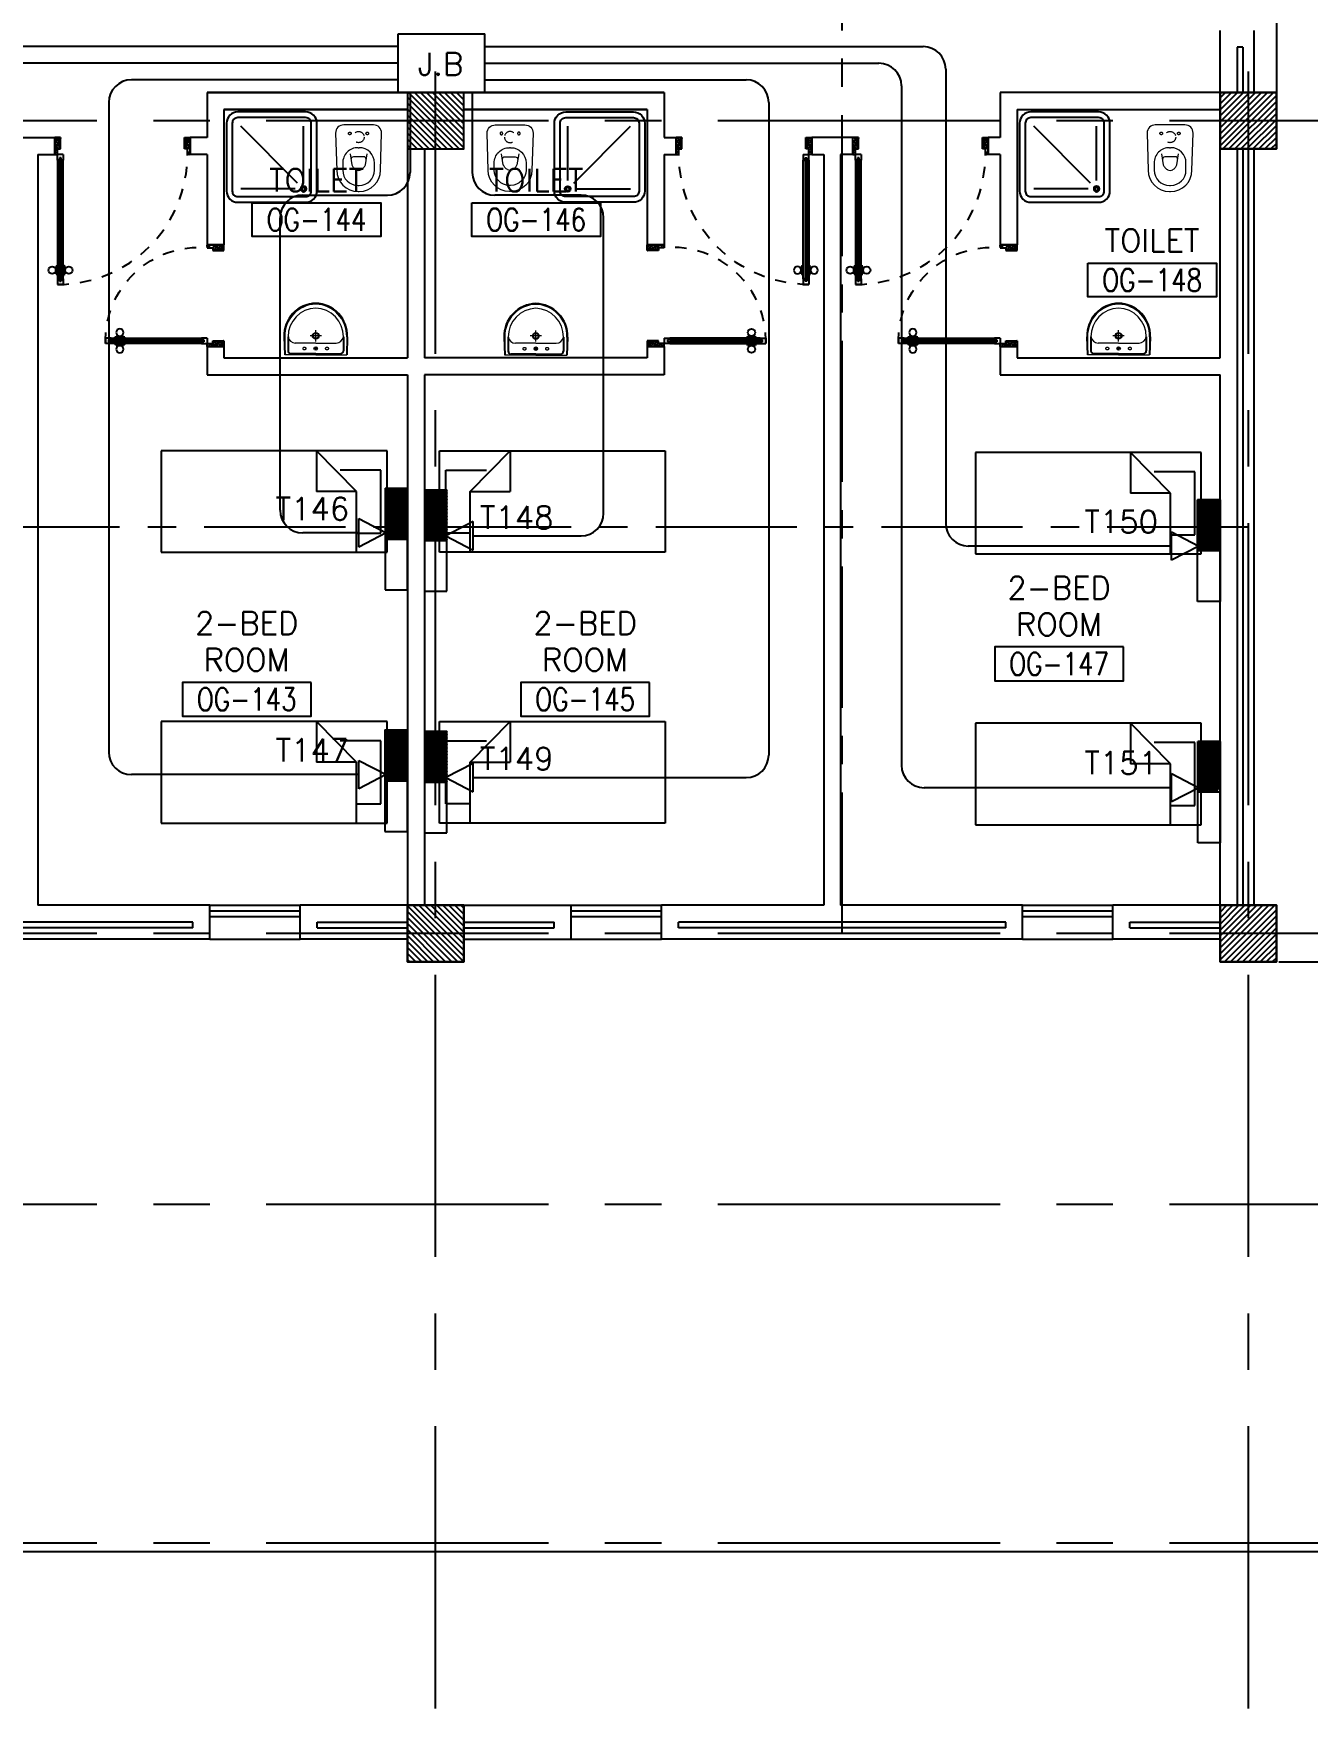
# Model space of a CAD drawing. Extents: x -0.3 to 92.6, y -1.1 to 78.4.
# Drawn here: x 71.36 to 82.65, y -1.11 to 13.72 of the extents above; entities that cross this region are included whole.
import ezdxf
from ezdxf.enums import TextEntityAlignment as Align

# ---------------------------------------------------------------- set-up
doc = ezdxf.new("R2010")
doc.units = 0
doc.header["$MEASUREMENT"] = 0
doc.header["$PDMODE"] = 34
for name, pattern in [('CENTER', [2, 1.25, -0.25, 0.25, -0.25]), ('CENTERX2', [4, 2.5, -0.5, 0.5, -0.5]), ('DASHED', [0.75, 0.5, -0.25]), ('HIDDEN', [0.375, 0.25, -0.125]), ('HIDDEN2', [0.1875, 0.125, -0.0625])]:
    doc.linetypes.add(name, pattern=pattern)
doc.layers.get('0').update_dxf_attribs({"color": 11, "linetype": 'CONTINUOUS'})
doc.layers.get('DEFPOINTS').update_dxf_attribs({"color": 11, "linetype": 'CONTINUOUS'})
for name, color, linetype in [('AX-DIM', 11, 'CONTINUOUS'), ('AXES', 11, 'CENTERX2'), ('AXES1', 11, 'CENTER'), ('COL', 11, 'CONTINUOUS'), ('DOOR', 11, 'CONTINUOUS'), ('E-TEL', 4, 'CONTINUOUS'), ('E-TEXT', 2, 'CONTINUOUS'), ('E-WIRE', 4, 'CONTINUOUS'), ('FIX', 11, 'CONTINUOUS'), ('FUR', 11, 'CONTINUOUS'), ('HAT', 11, 'CONTINUOUS'), ('INSUL', 11, 'CONTINUOUS'), ('PROJ-L', 11, 'CONTINUOUS'), ('RM-BOX', 11, 'CONTINUOUS'), ('RM-NAME', 11, 'CONTINUOUS'), ('RM-NO', 11, 'CONTINUOUS'), ('WALL', 11, 'CONTINUOUS'), ('WIN', 11, 'CONTINUOUS')]:
    doc.layers.add(name, color=color, linetype=linetype)
doc.styles.add('ROMANS', font='ROMANS.shx', dxfattribs={"width": 0.6})
doc.styles.get("Standard").update_dxf_attribs({"font": 'TXT.shx'})
doc.dimstyles.new('DIM-OUT', dxfattribs={"dimscale": 0, "dimtxt": 0.24, "dimasz": 0.08, "dimexe": 0.02, "dimexo": 0.02, "dimgap": 0.05, "dimtad": 1, "dimdec": 0, "dimlfac": 1000, "dimzin": 0, "dimdsep": 46, "dimtxsty": 'ROMANS', "dimblk1": 'ARCHTICK', "dimblk2": 'ARCHTICK', "dimsah": 1, "dimcen": 0.01, "dimdle": 0.08, "dimclrd": 7, "dimclre": 7, "dimclrt": 2, "dimadec": 0, "dimazin": 0, "dimtp": 2, "dimtm": 2, "dimtfac": 0.114286, "dimtdec": 0, "dimtix": 1, "dimtmove": 2, "dimatfit": 3, "dimldrblk": 'ARCHTICK', "dimfxl": 0, "dimtolj": 1, "dimtzin": 0, "dimarcsym": 0})

# ---------------------------------------------------------------- blocks, each defined once
blk = doc.blocks.new('_ARCHTICK')
at = {"color": 0, "linetype": 'ByBlock', "const_width": 0.15}
blk.add_lwpolyline([(-0.5, -0.5), (0.5, 0.5)], dxfattribs=at)
blk = doc.blocks.new('*D192')
at = {"layer": 'AX-DIM', "color": 7, "lineweight": -2}
for p, q in [((90.542, 5.5), (91.242, 5.5)), ((91.222, 5.58), (91.222, 0.195)), ((48.597, 0.275), (91.242, 0.275))]:
    blk.add_line(p, q, dxfattribs=at)
at = {"layer": 'DEFPOINTS', "color": 0}
for p in [(90.522, 5.5), (48.577, 0.275), (91.222, 0.275)]:
    blk.add_point(p, dxfattribs=at)
at = {"layer": 'AX-DIM', "color": 7, "lineweight": -2, "xscale": 0.08, "yscale": 0.08, "zscale": 0.08}
for p, rotation in [((91.222, 5.5), 90), ((91.222, 0.275), 270)]:
    blk.add_blockref('_ARCHTICK', p, dxfattribs=dict(at, rotation=rotation))
at = {"layer": 'AX-DIM', "color": 2, "insert": (91.052, 2.887), "char_height": 0.24, "attachment_point": 5, "rotation": 90, "style": 'ROMANS'}
blk.add_mtext('\\A1;5225', dxfattribs=at)
blk = doc.blocks.new('*D191')
at = {"layer": 'AX-DIM', "color": 7, "lineweight": -2}
for p, q in [((91.222, 64.9), (91.222, 5.42)), ((82.392, 64.82), (91.242, 64.82)), ((82.392, 5.5), (91.242, 5.5))]:
    blk.add_line(p, q, dxfattribs=at)
at = {"layer": 'DEFPOINTS', "color": 0}
for p in [(82.372, 64.82), (82.372, 5.5), (91.222, 5.5)]:
    blk.add_point(p, dxfattribs=at)
at = {"layer": 'AX-DIM', "color": 7, "lineweight": -2, "xscale": 0.08, "yscale": 0.08, "zscale": 0.08}
for p, rotation in [((91.222, 64.82), 90), ((91.222, 5.5), 270)]:
    blk.add_blockref('_ARCHTICK', p, dxfattribs=dict(at, rotation=rotation))
at = {"layer": 'AX-DIM', "color": 2, "insert": (91.052, 35.16), "char_height": 0.24, "attachment_point": 5, "rotation": 90, "style": 'ROMANS'}
blk.add_mtext('\\A1;59320', dxfattribs=at)
blk = doc.blocks.new('WC1')
at = {"layer": 'FIX', "lineweight": 20}
for p, q in [((-210, 204), (-538, 194)), ((-727, 5), (-727, -5)), ((-674, 5), (-674, -5)), ((-534, 24), (-540, 0)), ((-540, 0), (-534, -24)), ((-475, 141), (-538, 141)), ((-395, 76), (-490, 60)), ((-339, 5), (-339, -5)), ((-137, 0), (-137, 131)), ((-137, -131), (-137, 0)), ((-538, -141), (-475, -141)), ((-490, -60), (-395, -76)), ((-538, -194), (-210, -204)), ((-213, -204), (-210, -204))]:
    blk.add_line(p, q, dxfattribs=at)
at = {"layer": 'FIX', "linetype": 'Continuous', "lineweight": 20}
blk.add_line((-420, -47), (-420, 45), dxfattribs=at)
at = {"layer": 'FIX', "linetype": 'HIDDEN2', "lineweight": 20, "ltscale": 0.3}
blk.add_circle((-245, 0), 49.8, dxfattribs=at)
at = {"layer": 'FIX', "linetype": 'HIDDEN', "lineweight": 20, "ltscale": 0.05}
for centre in [(-213, 78), (-213, -77)]:
    blk.add_circle(centre, 11.6, dxfattribs=at)
at = {"layer": 'FIX', "lineweight": 20}
for centre, radius, start, end in [((-538, 5), 189, 90, 180), ((-210, 131), 73, 360, 90), ((-538, 5), 136, 90, 180), ((-473, -7), 68.2, 128.9242, 152.8468), ((-464, -18), 82, 108.496, 128.9242), ((-475, 5), 136, 360, 90), ((-538, -5), 189, 180, 270), ((-538, -5), 136, 180, 270), ((-473, 7), 68.2, 207.1532, 231.0758), ((-464, 18), 82, 231.0758, 251.504), ((-475, -5), 136, 270, 0), ((-210, -131), 73, 270, 0)]:
    blk.add_arc(centre, radius, start, end, dxfattribs=at)
at = {"layer": 'FIX', "linetype": 'Continuous', "lineweight": 20}
for centre, start, end in [((-443, 46), 357.6662, 91.6121), ((-442, -46), 268.3879, 2.3338)]:
    blk.add_arc(centre, 22.3, start, end, dxfattribs=at)
blk = doc.blocks.new('SHR1')
at = {"layer": 'FIX'}
for p, q in [((-196, 196), (-700, 700)), ((-143, 218), (-143, 700)), ((-218, 143), (-700, 143))]:
    blk.add_line(p, q, dxfattribs=at)
for points in [[(-825, 125), (-825, 725, -0.414214), (-725, 825), (-125, 825, -0.414214), (-25, 725), (-25, 125, -0.414214), (-125, 25), (-725, 25, -0.414214)], [(-775, 125), (-775, 725, -0.414214), (-725, 775), (-125, 775, -0.414214), (-75, 725), (-75, 125, -0.414214), (-125, 75), (-725, 75, -0.414214)]]:
    blk.add_lwpolyline(points, format="xyb", close=True, dxfattribs=at)
for radius in [25, 15]:
    blk.add_circle((-143, 143), radius, dxfattribs=at)
blk = doc.blocks.new('LAV1')
at = {"layer": 'FIX', "linetype": 'ByBlock', "ltscale": 0.3}
for p, q in [((-280, 210), (-275, 50)), ((-245, 210), (-245, 85)), ((245, 210), (245, 85)), ((280, 210), (275, 50)), ((0, 60), (-220, 60)), ((0, 60), (220, 60))]:
    blk.add_line(p, q, dxfattribs=at)
at = {"layer": 'FIX', "linetype": 'Continuous', "lineweight": 20}
for p, q in [((-275, 210), (-275, 50)), ((0, 155), (-181, 155)), ((0, 155), (181, 155)), ((275, 210), (275, 50)), ((0, 50), (-275, 50)), ((0, 50), (-252, 50)), ((0, 50), (275, 50)), ((0, 50), (252, 50))]:
    blk.add_line(p, q, dxfattribs=at)
at = {"layer": 'FIX', "linetype": 'DASHED', "lineweight": 20, "ltscale": 0.05}
for p, q in [((50, 220), (-50, 220)), ((0, 170), (0, 270)), ((0, 170), (0, 270))]:
    blk.add_line(p, q, dxfattribs=at)
at = {"layer": 'FIX', "lineweight": 20}
for p, q in [((16, 107), (-15, 107)), ((0, 92), (0, 123))]:
    blk.add_line(p, q, dxfattribs=at)
for centre, radius in [((0, 220), 29.5), ((0, 220), 22.5), ((0, 107), 15.5)]:
    blk.add_circle(centre, radius, dxfattribs=at)
at = {"layer": 'FIX', "linetype": 'HIDDEN', "lineweight": 20, "ltscale": 0.05}
for centre in [(-100, 107), (100, 107)]:
    blk.add_circle(centre, 12.4, dxfattribs=at)
at = {"layer": 'FIX', "linetype": 'ByBlock', "ltscale": 0.3}
for centre, radius, start, end in [((7, 220), 287, 91.3776, 182.0064), ((-7, 220), 287, 357.9936, 88.6224), ((-220, 85), 24.9, 179.7021, 269.9486), ((220, 85), 24.9, 270.0514, 0.2979)]:
    blk.add_arc(centre, radius, start, end, dxfattribs=at)
at = {"layer": 'FIX', "linetype": 'Continuous', "lineweight": 20}
for centre, radius, start, end in [((8, 217), 283, 91.6988, 181.351), ((8, 212), 253, 91.7328, 180.4884), ((-8, 217), 283, 358.649, 88.3012), ((-8, 212), 253, 359.5116, 88.2672), ((-179, 222), 66.9, 190.2006, 268.0786), ((179, 222), 66.9, 271.9214, 349.7994)]:
    blk.add_arc(centre, radius, start, end, dxfattribs=at)
blk = doc.blocks.new('DOOR90')
at = {"layer": 'DOOR', "linetype": 'ByBlock'}
for p, q in [((0, 0), (-150, 0)), ((-200, -25), (-1000, -25)), ((-200, -42), (-1000, -42)), ((-200, -58), (-1000, -58)), ((-1000, -75), (-200, -75))]:
    blk.add_line(p, q, dxfattribs=at)
at = {"layer": 'DOOR', "color": 0, "linetype": 'ByBlock'}
for p, q in [((-150, 0), (-150, -25)), ((-150, 0), (0, 0)), ((0, -50), (0, 0)), ((-1050, -25), (-1050, -75)), ((-1050, -75), (-1050, -25)), ((-1000, -25), (-1050, -25)), ((-1000, -75), (-1050, -75)), ((-1020, -42), (-1020, -58)), ((-1000, -42), (-1020, -42)), ((-1000, -58), (-1020, -58)), ((-1000, -25), (-1000, -42)), ((-1000, -58), (-1000, -75)), ((-968, -25), (-968, -18)), ((-878, -18), (-968, -18)), ((-968, -75), (-968, -82)), ((-878, -82), (-968, -82)), ((-955, -18), (-955, -9)), ((-955, -9), (-890, -9)), ((-955, -18), (-890, -18)), ((-955, -82), (-955, -91)), ((-955, -82), (-890, -82)), ((-955, -91), (-890, -91)), ((-890, -18), (-890, -9)), ((-890, -82), (-890, -91)), ((-878, -25), (-878, -18)), ((-878, -75), (-878, -82)), ((-200, -42), (-200, -25)), ((-200, -25), (-150, -25)), ((-180, -42), (-200, -42)), ((-200, -75), (-200, -58)), ((-200, -58), (-180, -58)), ((-150, -75), (-200, -75)), ((-180, -58), (-180, -42)), ((-150, -75), (-150, -25)), ((-150, -25), (-100, -25)), ((-100, -25), (-100, -50)), ((-100, -50), (0, -50)), ((-150, -900), (-150, -875)), ((-150, -875), (-100, -875)), ((-100, -850), (0, -850)), ((-100, -875), (-100, -850)), ((0, -850), (0, -900)), ((0, -900), (-150, -900)), ((-150, -900), (0, -900))]:
    blk.add_line(p, q, dxfattribs=at)
at = {"layer": 'DOOR', "color": 9, "linetype": 'ByBlock'}
for p, q in [((0, -50), (-114, 0)), ((0, -50), (-40, 0)), ((0, -50), (-100, -37)), ((0, -850), (-114, -900)), ((0, -850), (-100, -863)), ((0, -850), (-40, -900))]:
    blk.add_line(p, q, dxfattribs=at)
at = {"layer": 'DOOR', "color": 0, "linetype": 'ByBlock'}
for centre in [(-923, 24), (-923, -124)]:
    blk.add_circle(centre, 32.4, dxfattribs=at)
at = {"layer": 'DOOR', "color": 9, "linetype": 'ByBlock'}
for centre, radius, start, end in [((0, -50), 74.4, 137.7764, 180), ((0, -50), 54.4, 113.2074, 180), ((0, -50), 154, 161.1053, 166.2858), ((0, -50), 134, 158.1598, 169.28), ((0, -50), 114, 154.0838, 167.3774), ((0, -50), 94.4, 148.0182, 180), ((0, -50), 34.4, 90, 180), ((0, -50), 14.4, 90, 180), ((0, -850), 154, 193.7142, 198.8947), ((0, -850), 134, 190.72, 201.8402), ((0, -850), 94.4, 180, 211.9818), ((0, -850), 74.4, 180, 222.2236), ((0, -850), 54.4, 180, 246.7926), ((0, -850), 34.4, 180, 270), ((0, -850), 14.4, 180, 270)]:
    blk.add_arc(centre, radius, start, end, dxfattribs=at)
at = {"layer": 'DOOR', "linetype": 'HIDDEN', "ltscale": 0.5}
blk.add_arc((-222, -50), 828, 178.2701, 275.003, dxfattribs=at)
blk = doc.blocks.new('DOOR100')
at = {"layer": 'DOOR', "color": 0, "linetype": 'ByBlock'}
for p, q in [((-92, 1206), (-92, 1141)), ((-83, 1206), (-92, 1206)), ((-83, 1129), (-83, 1219)), ((-76, 1219), (-83, 1219)), ((-83, 1206), (-83, 1141)), ((-76, 1251), (-76, 1301)), ((-76, 1301), (-26, 1301)), ((-26, 1301), (-76, 1301)), ((-59, 1251), (-76, 1251)), ((-59, 1251), (-59, 1271)), ((-43, 1271), (-59, 1271)), ((-43, 1251), (-43, 1271)), ((-26, 1251), (-43, 1251)), ((-26, 1251), (-26, 1301)), ((-26, 1219), (-19, 1219)), ((-19, 1129), (-19, 1219)), ((-19, 1206), (-19, 1141)), ((-19, 1206), (-10, 1206)), ((-10, 1206), (-10, 1141)), ((-83, 1141), (-92, 1141)), ((-76, 1129), (-83, 1129)), ((-26, 1129), (-19, 1129)), ((-19, 1141), (-10, 1141)), ((-1201, 0), (-1201, 150)), ((-1201, 150), (-1176, 150)), ((-1201, 150), (-1201, 0)), ((-1176, 150), (-1176, 100)), ((-76, 200), (-59, 200)), ((-76, 150), (-76, 200)), ((-76, 150), (-26, 150)), ((-59, 200), (-59, 180)), ((-59, 180), (-43, 180)), ((-43, 200), (-26, 200)), ((-43, 180), (-43, 200)), ((-26, 200), (-26, 150)), ((-1, 150), (-26, 150)), ((-26, 150), (-26, 100)), ((-1, 150), (-1, 0)), ((-1151, 0), (-1201, 0)), ((-1176, 100), (-1151, 100)), ((-1151, 100), (-1151, 0)), ((-51, 100), (-51, 0)), ((-26, 100), (-51, 100)), ((-51, 0), (-1, 0))]:
    blk.add_line(p, q, dxfattribs=at)
at = {"layer": 'DOOR', "linetype": 'ByBlock'}
for p, q in [((-76, 1251), (-76, 200)), ((-59, 200), (-59, 1251)), ((-43, 200), (-43, 1251)), ((-26, 200), (-26, 1251))]:
    blk.add_line(p, q, dxfattribs=at)
at = {"layer": 'DOOR', "color": 9, "linetype": 'ByBlock'}
for p, q in [((-1151, 0), (-1201, 114)), ((-1151, 0), (-1201, 40)), ((-1151, 0), (-1164, 100)), ((-51, 0), (-1, 114)), ((-51, 0), (-38, 100)), ((-51, 0), (-1, 40))]:
    blk.add_line(p, q, dxfattribs=at)
at = {"layer": 'DOOR', "color": 0, "linetype": 'ByBlock'}
for centre in [(-125, 1174), (22, 1174)]:
    blk.add_circle(centre, 32.4, dxfattribs=at)
at = {"layer": 'DOOR', "linetype": 'HIDDEN', "ltscale": 0.5}
blk.add_arc((-27, 152), 1149, 89.961, 180.0931, dxfattribs=at)
at = {"layer": 'DOOR', "color": 9, "linetype": 'ByBlock'}
for centre, radius, start, end in [((-1151, 0), 154, 103.7142, 108.8947), ((-51, 0), 154, 71.1053, 76.2858), ((-1151, 0), 134, 100.72, 111.8402), ((-1151, 0), 94.4, 90, 121.9818), ((-1151, 0), 74.4, 90, 132.2236), ((-1151, 0), 54.4, 90, 156.7926), ((-1151, 0), 34.4, 90, 180), ((-1151, 0), 14.4, 90, 180), ((-51, 0), 94.4, 58.0182, 90), ((-51, 0), 74.4, 47.7764, 90), ((-51, 0), 54.4, 23.2074, 90), ((-51, 0), 34.4, 0, 90), ((-51, 0), 14.4, 0, 90), ((-51, 0), 134, 68.1598, 79.28), ((-51, 0), 114, 64.0838, 77.3774)]:
    blk.add_arc(centre, radius, start, end, dxfattribs=at)
blk = doc.blocks.new('RM1')
at = {"layer": 'RM-BOX'}
blk.add_lwpolyline([(570, -200), (-570, -200), (-570, -500), (570, -500)], close=True, dxfattribs=at)
at = {"layer": 'RM-NAME', "style": 'ROMANS'}
for tag, p in [('ROOMNAME1', (0, 324)), ('ROOMNAME2', (0, 0))]:
    blk.add_attdef(tag, text='', height=200, dxfattribs=at).set_placement(p, align=Align.MIDDLE)
at = {"layer": 'RM-NO', "style": 'ROMANS', "width": 0.8}
blk.add_attdef('ROOMNO', text='', height=200, dxfattribs=at).set_placement((0, -350), align=Align.MIDDLE)
blk = doc.blocks.new('AH20A')
at = {"layer": 'FUR'}
for p, q in [((0, 0.5), (0, -0.5)), ((1, 0.5), (0, 0.5)), ((0.1358, 0.5), (0.1358, -0.0987)), ((1, -0.5), (1, 0.5)), ((0.1358, 0.3112), (0.0277, 0.3112)), ((0.0277, 0.3112), (0.0277, -0.3087)), ((0.1358, -0.0987), (0.3125, -0.5)), ((0.1358, -0.0987), (0.3125, -0.0987)), ((0.3125, -0.5), (0.3125, -0.0987)), ((0.0277, -0.3087), (0.2076, -0.3087)), ((0, -0.5), (1, -0.5))]:
    blk.add_line(p, q, dxfattribs=at)
blk = doc.blocks.new('*X103')
at = {"color": 0}
for p, q in [((253129, 125478), (253600, 125950)), ((253129, 125531), (253547, 125950)), ((253129, 125584), (253494, 125950)), ((253129, 125637), (253441, 125950)), ((253129, 125690), (253388, 125950)), ((253129, 125743), (253335, 125950)), ((253129, 125796), (253282, 125950)), ((253129, 125849), (253229, 125950)), ((253129, 125902), (253176, 125950)), ((253153, 125450), (253629, 125925)), ((253206, 125450), (253629, 125872)), ((253259, 125450), (253629, 125819)), ((253312, 125450), (253629, 125766)), ((253365, 125450), (253629, 125713)), ((253418, 125450), (253629, 125660)), ((253471, 125450), (253629, 125607)), ((253524, 125450), (253629, 125554)), ((253577, 125450), (253629, 125501))]:
    blk.add_line(p, q, dxfattribs=at)
blk = doc.blocks.new('COL50')
at = {"layer": 'COL'}
blk.add_lwpolyline([(-250, 250), (-250, -250), (250, -250), (250, 250)], close=True, dxfattribs=at)
blk = doc.blocks.new('*X96')
at = {"color": 0}
for p, q in [((245929, 169932), (246386, 170390)), ((245929, 169985), (246333, 170390)), ((245929, 170038), (246280, 170390)), ((245929, 170091), (246227, 170390)), ((245929, 170144), (246174, 170390)), ((245929, 170197), (246121, 170390)), ((245929, 170250), (246068, 170390)), ((245929, 170303), (246015, 170390)), ((245929, 170357), (245962, 170390)), ((245939, 169890), (246429, 170379)), ((245992, 169890), (246429, 170326)), ((246045, 169890), (246429, 170273)), ((246098, 169890), (246429, 170220)), ((246151, 169890), (246429, 170167)), ((246204, 169890), (246429, 170114)), ((246257, 169890), (246429, 170061)), ((246310, 169890), (246429, 170008)), ((246363, 169890), (246429, 169955)), ((246416, 169890), (246429, 169902))]:
    blk.add_line(p, q, dxfattribs=at)
blk = doc.blocks.new('*X104')
at = {"color": 0}
for p, q in [((253129, 118266), (253613, 118750)), ((253129, 118319), (253560, 118750)), ((253129, 118372), (253507, 118750)), ((253129, 118425), (253454, 118750)), ((253129, 118478), (253401, 118750)), ((253129, 118531), (253348, 118750)), ((253129, 118584), (253294, 118750)), ((253129, 118637), (253241, 118750)), ((253129, 118690), (253188, 118750)), ((253129, 118743), (253135, 118750)), ((253166, 118250), (253629, 118713)), ((253219, 118250), (253629, 118660)), ((253272, 118250), (253629, 118607)), ((253325, 118250), (253629, 118553)), ((253378, 118250), (253629, 118500)), ((253431, 118250), (253629, 118447)), ((253484, 118250), (253629, 118394)), ((253537, 118250), (253629, 118341)), ((253590, 118250), (253629, 118288))]:
    blk.add_line(p, q, dxfattribs=at)
blk = doc.blocks.new('*X89')
at = {"color": 0}
for p, q in [((245927, 177090), (246427, 177590)), ((245929, 177145), (246374, 177590)), ((245929, 177198), (246321, 177590)), ((245929, 177251), (246267, 177590)), ((245929, 177304), (246214, 177590)), ((245929, 177357), (246161, 177590)), ((245929, 177410), (246108, 177590)), ((245929, 177463), (246055, 177590)), ((245929, 177516), (246002, 177590)), ((245929, 177569), (245949, 177590)), ((245980, 177090), (246429, 177539)), ((246033, 177090), (246429, 177486)), ((246086, 177090), (246429, 177433)), ((246139, 177090), (246429, 177380)), ((246192, 177090), (246429, 177327)), ((246245, 177090), (246429, 177274)), ((246298, 177090), (246429, 177220)), ((246351, 177090), (246429, 177167)), ((246404, 177090), (246429, 177114))]:
    blk.add_line(p, q, dxfattribs=at)

msp = doc.modelspace()

# ---------------------------------------------------------------- linework, layer by layer
at = {"layer": 'AXES'}
for p, q in [((74.9217, -1.1143), (74.9217, 77.6984)), ((82.1217, -1.1143), (82.1217, 77.6984)), ((91.9217, 12.95), (23.8817, 12.95)), ((91.9217, 5.75), (23.8817, 5.75)), ((91.9217, 3.35), (23.8817, 3.35)), ((91.9217, 0.35), (23.8817, 0.35))]:
    msp.add_line(p, q, dxfattribs=at)
at = {"layer": 'AXES1'}
for p, q in [((78.5217, 5.75), (78.5217, 64.57)), ((82.1217, 9.35), (21.4817, 9.35)), ((82.1217, 9.35), (39.8317, 9.35))]:
    msp.add_line(p, q, dxfattribs=at)
at = {"layer": 'COL'}
msp.add_lwpolyline([(75.1717, 6), (75.1717, 5.5), (74.6717, 5.5), (74.6717, 6)], close=True, dxfattribs=at)
at = {"layer": 'E-TEL', "color": 4}
for p, q in [((74.5909, 13.7179), (75.357, 13.7179)), ((74.5909, 13.2), (74.5909, 13.7179)), ((75.357, 13.2), (75.357, 13.7179)), ((74.5909, 13.2), (75.357, 13.2)), ((74.473, 9.6949), (74.6723, 9.6949)), ((74.473, 9.6949), (74.473, 8.7949)), ((74.473, 9.6739), (74.6723, 9.2464)), ((74.473, 9.6443), (74.6597, 9.2438)), ((74.477, 9.6949), (74.6723, 9.2759)), ((74.4908, 9.6949), (74.6723, 9.3055)), ((74.5045, 9.6949), (74.6723, 9.3351)), ((74.5183, 9.6949), (74.6723, 9.3647)), ((74.5321, 9.6949), (74.6723, 9.3942)), ((74.5459, 9.6949), (74.6723, 9.4238)), ((74.5597, 9.6949), (74.6723, 9.4534)), ((74.5735, 9.6949), (74.6723, 9.483)), ((74.5873, 9.6949), (74.6723, 9.5125)), ((74.6011, 9.6949), (74.6723, 9.5421)), ((74.6149, 9.6949), (74.6723, 9.5717)), ((74.6287, 9.6949), (74.6723, 9.6013)), ((74.6425, 9.6949), (74.6723, 9.6309)), ((74.6563, 9.6949), (74.6723, 9.6604)), ((74.6701, 9.6949), (74.6723, 9.69)), ((74.6723, 8.7949), (74.6723, 9.6949)), ((74.8223, 9.6816), (74.8223, 8.7816)), ((74.8223, 9.6816), (75.0217, 9.6816)), ((74.8223, 9.6606), (75.0217, 9.233)), ((74.8263, 9.6816), (75.0217, 9.2626)), ((74.8401, 9.6816), (75.0217, 9.2922)), ((74.8539, 9.6816), (75.0217, 9.3218)), ((74.8677, 9.6816), (75.0217, 9.3514)), ((74.8815, 9.6816), (75.0217, 9.3809)), ((74.8953, 9.6816), (75.0217, 9.4105)), ((74.9091, 9.6816), (75.0217, 9.4401)), ((74.9229, 9.6816), (75.0217, 9.4697)), ((74.9367, 9.6816), (75.0217, 9.4992)), ((74.9504, 9.6816), (75.0217, 9.5288)), ((74.9642, 9.6816), (75.0217, 9.5584)), ((74.978, 9.6816), (75.0217, 9.588)), ((74.9918, 9.6816), (75.0217, 9.6176)), ((75.0056, 9.6816), (75.0217, 9.6471)), ((75.0194, 9.6816), (75.0217, 9.6767)), ((75.0217, 8.7816), (75.0217, 9.6816)), ((74.473, 9.6147), (74.646, 9.2438)), ((74.473, 9.5851), (74.6322, 9.2438)), ((74.473, 9.5556), (74.6184, 9.2438)), ((74.473, 9.526), (74.6046, 9.2438)), ((74.473, 9.4964), (74.5908, 9.2438)), ((74.8223, 9.631), (75.0091, 9.2305)), ((74.8223, 9.6014), (74.9953, 9.2305)), ((74.8223, 9.5718), (74.9815, 9.2305)), ((74.8223, 9.5423), (74.9677, 9.2305)), ((74.8223, 9.5127), (74.9539, 9.2305)), ((81.871, 9.5922), (81.6716, 9.5922)), ((81.7015, 9.5922), (81.6716, 9.5281)), ((81.7153, 9.5922), (81.6716, 9.4985)), ((81.7291, 9.5922), (81.6716, 9.469)), ((81.7429, 9.5922), (81.6716, 9.4394)), ((81.7566, 9.5922), (81.6716, 9.4098)), ((81.7704, 9.5922), (81.6716, 9.3802)), ((81.7842, 9.5922), (81.6716, 9.3506)), ((81.798, 9.5922), (81.6716, 9.3211)), ((81.8118, 9.5922), (81.6716, 9.2915)), ((81.8256, 9.5922), (81.6716, 9.2619)), ((81.8394, 9.5922), (81.6716, 9.2323)), ((81.8532, 9.5922), (81.6716, 9.2028)), ((81.867, 9.5922), (81.6716, 9.1732)), ((81.6716, 8.6922), (81.6716, 9.5922)), ((81.6877, 9.5922), (81.6716, 9.5577)), ((81.6739, 9.5921), (81.6716, 9.5873)), ((81.871, 9.5711), (81.6716, 9.1436)), ((81.871, 9.5415), (81.6842, 9.141)), ((81.871, 9.512), (81.698, 9.141)), ((81.871, 9.5922), (81.871, 8.6922)), ((74.2398, 9.425), (74.482, 9.2987)), ((74.2398, 9.1725), (74.2398, 9.425)), ((74.473, 9.4668), (74.577, 9.2438)), ((74.473, 9.4372), (74.5632, 9.2438)), ((74.473, 9.4077), (74.5494, 9.2438)), ((74.473, 9.3781), (74.5356, 9.2438)), ((74.473, 9.3485), (74.5218, 9.2438)), ((74.8223, 9.4831), (74.9401, 9.2305)), ((74.8223, 9.4535), (74.9263, 9.2305)), ((74.8223, 9.4239), (74.9126, 9.2305)), ((74.8223, 9.3944), (74.8988, 9.2305)), ((74.8223, 9.3648), (74.885, 9.2305)), ((75.2535, 9.3984), (75.0113, 9.2721)), ((75.2535, 9.1459), (75.2535, 9.3984)), ((81.871, 9.4824), (81.7118, 9.141)), ((81.871, 9.4528), (81.7256, 9.141)), ((81.871, 9.4232), (81.7394, 9.141)), ((81.871, 9.3937), (81.7532, 9.141)), ((81.871, 9.3641), (81.767, 9.141)), ((74.482, 9.2987), (74.2398, 9.1725)), ((74.473, 9.3189), (74.508, 9.2438)), ((74.473, 9.2894), (74.4942, 9.2438)), ((74.473, 9.2598), (74.4804, 9.2438)), ((74.473, 9.2438), (74.6723, 9.2438)), ((74.8223, 9.3352), (74.8712, 9.2305)), ((74.8223, 9.3056), (74.8574, 9.2305)), ((74.8223, 9.2761), (74.8436, 9.2305)), ((74.8223, 9.2465), (74.8298, 9.2305)), ((74.8223, 9.2305), (75.0217, 9.2305)), ((75.0113, 9.2721), (75.2535, 9.1459)), ((81.4398, 9.0564), (81.4398, 9.3089)), ((81.4398, 9.3089), (81.682, 9.1827)), ((81.871, 9.3345), (81.7807, 9.141)), ((81.871, 9.3049), (81.7945, 9.141)), ((81.871, 9.2753), (81.8083, 9.141)), ((81.871, 9.2458), (81.8221, 9.141)), ((81.871, 9.2162), (81.8359, 9.141)), ((81.682, 9.1827), (81.4398, 9.0564)), ((81.871, 9.141), (81.6716, 9.141)), ((81.871, 9.1866), (81.8497, 9.141)), ((74.473, 8.7949), (74.6723, 8.7949)), ((74.8223, 8.7816), (75.0217, 8.7816)), ((81.871, 8.6922), (81.6716, 8.6922)), ((74.4723, 7.5549), (74.4723, 6.6549)), ((74.4723, 7.5549), (74.6717, 7.5549)), ((74.4723, 7.5339), (74.6717, 7.1064)), ((74.4723, 7.5043), (74.6591, 7.1038)), ((74.4723, 7.4747), (74.6453, 7.1038)), ((74.4723, 7.4451), (74.6315, 7.1038)), ((74.4763, 7.5549), (74.6717, 7.1359)), ((74.4901, 7.5549), (74.6717, 7.1655)), ((74.5039, 7.5549), (74.6717, 7.1951)), ((74.5177, 7.5549), (74.6717, 7.2247)), ((74.5314, 7.5549), (74.6717, 7.2542)), ((74.5452, 7.5549), (74.6717, 7.2838)), ((74.559, 7.5549), (74.6717, 7.3134)), ((74.5728, 7.5549), (74.6717, 7.343)), ((74.5866, 7.5549), (74.6717, 7.3725)), ((74.6004, 7.5549), (74.6717, 7.4021)), ((74.6142, 7.5549), (74.6717, 7.4317)), ((74.628, 7.5549), (74.6717, 7.4613)), ((74.6418, 7.5549), (74.6717, 7.4909)), ((74.6556, 7.5549), (74.6717, 7.5204)), ((74.6694, 7.5549), (74.6717, 7.55)), ((74.6717, 6.6549), (74.6717, 7.5549)), ((74.8217, 7.5416), (74.8217, 6.6416)), ((74.8217, 7.5416), (75.021, 7.5416)), ((74.8217, 7.5206), (75.021, 7.093)), ((74.8217, 7.491), (75.0084, 7.0905)), ((74.8217, 7.4614), (74.9946, 7.0905)), ((74.8217, 7.4318), (74.9808, 7.0905)), ((74.8256, 7.5416), (75.021, 7.1226)), ((74.8394, 7.5416), (75.021, 7.1522)), ((74.8532, 7.5416), (75.021, 7.1818)), ((74.867, 7.5416), (75.021, 7.2114)), ((74.8808, 7.5416), (75.021, 7.2409)), ((74.8946, 7.5416), (75.021, 7.2705)), ((74.9084, 7.5416), (75.021, 7.3001)), ((74.9222, 7.5416), (75.021, 7.3297)), ((74.936, 7.5416), (75.021, 7.3592)), ((74.9498, 7.5416), (75.021, 7.3888)), ((74.9636, 7.5416), (75.021, 7.4184)), ((74.9773, 7.5416), (75.021, 7.448)), ((74.9911, 7.5416), (75.021, 7.4776)), ((75.0049, 7.5416), (75.021, 7.5071)), ((75.0187, 7.5416), (75.021, 7.5367)), ((75.021, 6.6416), (75.021, 7.5416)), ((81.8717, 7.4522), (81.6723, 7.4522)), ((81.7022, 7.4522), (81.6723, 7.3881)), ((81.716, 7.4522), (81.6723, 7.3585)), ((81.7297, 7.4522), (81.6723, 7.329)), ((81.7435, 7.4522), (81.6723, 7.2994)), ((81.7573, 7.4522), (81.6723, 7.2698)), ((81.7711, 7.4522), (81.6723, 7.2402)), ((81.7849, 7.4522), (81.6723, 7.2106)), ((81.7987, 7.4522), (81.6723, 7.1811)), ((81.8125, 7.4522), (81.6723, 7.1515)), ((81.8263, 7.4522), (81.6723, 7.1219)), ((81.8401, 7.4522), (81.6723, 7.0923)), ((81.8539, 7.4522), (81.6723, 7.0628)), ((81.8677, 7.4522), (81.6723, 7.0332)), ((81.6723, 6.5522), (81.6723, 7.4522)), ((81.6884, 7.4522), (81.6723, 7.4177)), ((81.6746, 7.4521), (81.6723, 7.4473)), ((81.8717, 7.4311), (81.6723, 7.0036)), ((81.8717, 7.4522), (81.8717, 6.5522)), ((74.2405, 7.2839), (74.4827, 7.1576)), ((74.2405, 7.0313), (74.2405, 7.2839)), ((74.4723, 7.4156), (74.6177, 7.1038)), ((74.4723, 7.386), (74.6039, 7.1038)), ((74.4723, 7.3564), (74.5901, 7.1038)), ((74.4723, 7.3268), (74.5763, 7.1038)), ((74.4723, 7.2972), (74.5625, 7.1038)), ((74.8217, 7.4023), (74.967, 7.0905)), ((74.8217, 7.3727), (74.9532, 7.0905)), ((74.8217, 7.3431), (74.9395, 7.0905)), ((74.8217, 7.3135), (74.9257, 7.0905)), ((74.8217, 7.2839), (74.9119, 7.0905)), ((81.8717, 7.4015), (81.6849, 7.001)), ((81.8717, 7.372), (81.6987, 7.001)), ((81.8717, 7.3424), (81.7125, 7.001)), ((81.8717, 7.3128), (81.7263, 7.001)), ((81.8717, 7.2832), (81.7401, 7.001)), ((74.4827, 7.1576), (74.2405, 7.0313)), ((74.4723, 7.2677), (74.5487, 7.1038)), ((74.4723, 7.2381), (74.5349, 7.1038)), ((74.4723, 7.2085), (74.5211, 7.1038)), ((74.4723, 7.1789), (74.5073, 7.1038)), ((74.4723, 7.1494), (74.4936, 7.1038)), ((74.8217, 7.2544), (74.8981, 7.0905)), ((74.8217, 7.2248), (74.8843, 7.0905)), ((74.8217, 7.1952), (74.8705, 7.0905)), ((74.8217, 7.1656), (74.8567, 7.0905)), ((74.8217, 7.1361), (74.8429, 7.0905)), ((75.2528, 7.2573), (75.0106, 7.131)), ((75.0106, 7.131), (75.2528, 7.0047)), ((75.2528, 7.0047), (75.2528, 7.2573)), ((81.4405, 6.9153), (81.4405, 7.1678)), ((81.4405, 7.1678), (81.6827, 7.0415)), ((81.8717, 7.2537), (81.7538, 7.001)), ((81.8717, 7.2241), (81.7676, 7.001)), ((81.8717, 7.1945), (81.7814, 7.001)), ((81.8717, 7.1649), (81.7952, 7.001)), ((81.8717, 7.1353), (81.809, 7.001)), ((74.4723, 7.1198), (74.4798, 7.1038)), ((74.4723, 7.1038), (74.6717, 7.1038)), ((74.8217, 7.1065), (74.8291, 7.0905)), ((74.8217, 7.0905), (75.021, 7.0905)), ((81.6827, 7.0415), (81.4405, 6.9153)), ((81.8717, 7.001), (81.6723, 7.001)), ((81.8717, 7.1058), (81.8228, 7.001)), ((81.8717, 7.0762), (81.8366, 7.001)), ((74.4723, 6.6549), (74.6717, 6.6549)), ((74.8217, 6.6416), (75.021, 6.6416)), ((81.8717, 6.5522), (81.6723, 6.5522))]:
    msp.add_line(p, q, dxfattribs=at)
at = {"layer": 'E-WIRE', "color": 4}
for p, q in [((74.5909, 13.6062), (70.6278, 13.6062)), ((75.357, 13.6062), (79.2405, 13.6062)), ((74.5909, 13.3117), (72.2259, 13.3117)), ((75.357, 13.3117), (77.6725, 13.3117))]:
    msp.add_line(p, q, dxfattribs=at)
at = {"layer": 'E-WIRE', "color": 4, "linetype": 'ByBlock'}
for p, q in [((74.5909, 13.4589), (71.0201, 13.4589)), ((75.357, 13.4589), (78.8483, 13.4589)), ((79.4405, 13.4062), (79.4405, 9.3827)), ((79.0483, 13.2589), (79.0483, 7.2415)), ((72.0259, 13.1117), (72.0259, 7.3576)), ((74.6945, 13.2), (74.6945, 12.4906)), ((75.2464, 13.2), (75.2464, 12.4906)), ((77.8725, 13.1117), (77.8725, 7.331)), ((73.7442, 12.2906), (74.4945, 12.2906)), ((76.2096, 12.2906), (75.4464, 12.2906)), ((73.5442, 9.4987), (73.5442, 12.0906)), ((76.4096, 9.4721), (76.4096, 12.0906)), ((74.2398, 9.2987), (73.7442, 9.2987)), ((75.2535, 9.2721), (76.2096, 9.2721)), ((81.4398, 9.1827), (79.6405, 9.1827)), ((74.2405, 7.1576), (72.2259, 7.1576)), ((75.2528, 7.131), (77.6725, 7.131)), ((81.4405, 7.0415), (79.2483, 7.0415))]:
    msp.add_line(p, q, dxfattribs=at)
at = {"layer": 'E-WIRE', "color": 4}
msp.add_arc((79.2405, 13.4062), 0.2, 0, 90, dxfattribs=at)
at = {"layer": 'E-WIRE', "color": 4, "linetype": 'ByBlock'}
for centre, start, end in [((78.8483, 13.2589), 0, 90), ((72.2259, 13.1117), 90, 180), ((77.6725, 13.1117), 0, 90), ((74.4945, 12.4906), 270, 0), ((75.4464, 12.4906), 180, 270), ((73.7442, 12.0906), 90, 180), ((76.2096, 12.0906), 0, 90), ((73.7442, 9.4987), 180, 270), ((76.2096, 9.4721), 270, 0), ((79.6405, 9.3827), 180, 270), ((72.2259, 7.3576), 180, 270), ((77.6725, 7.331), 270, 0), ((79.2483, 7.2415), 180, 270)]:
    msp.add_arc(centre, 0.2, start, end, dxfattribs=at)
at = {"layer": 'INSUL'}
for p, q in [((82.0217, 13.6), (82.0217, 13.2)), ((82.0717, 13.6), (82.0217, 13.6)), ((82.0717, 13.6), (82.0717, 13.2)), ((82.0217, 12.7), (82.0217, 6)), ((82.0717, 12.7), (82.0717, 6)), ((72.7717, 5.85), (69.8717, 5.85)), ((72.7717, 5.8), (69.8717, 5.8)), ((72.7717, 5.8), (72.7717, 5.85)), ((73.8717, 5.8), (73.8717, 5.85)), ((73.8717, 5.85), (74.6717, 5.85)), ((73.8717, 5.8), (74.6717, 5.8)), ((75.1717, 5.85), (75.9717, 5.85)), ((75.1717, 5.8), (75.9717, 5.8)), ((75.9717, 5.8), (75.9717, 5.85)), ((77.0717, 5.8), (77.0717, 5.85)), ((79.9717, 5.85), (77.0717, 5.85)), ((79.9717, 5.8), (77.0717, 5.8)), ((79.9717, 5.8), (79.9717, 5.85)), ((81.0717, 5.8), (81.0717, 5.85)), ((81.0717, 5.85), (81.8717, 5.85)), ((81.0717, 5.8), (81.8717, 5.8))]:
    msp.add_line(p, q, dxfattribs=at)
at = {"layer": 'PROJ-L'}
msp.add_line((82.3717, 19.9), (82.3717, 13.2), dxfattribs=at)
at = {"layer": 'RM-NO'}
for p, q in [((71.5467, 12.8), (71.5467, 12.65)), ((72.7467, 12.8), (72.7467, 12.65)), ((77.0529, 12.8), (77.0529, 12.65)), ((78.2529, 12.8), (78.2529, 12.65)), ((78.6154, 12.8), (78.6154, 12.65)), ((79.8154, 12.8), (79.8154, 12.65))]:
    msp.add_line(p, q, dxfattribs=at)
at = {"layer": 'WALL'}
for p, q in [((81.8717, 13.2), (81.8717, 13.75)), ((82.1717, 13.2), (82.1717, 13.75)), ((72.8967, 13.2), (72.8967, 12.8)), ((76.9467, 13.2), (76.9467, 12.8)), ((79.9217, 13.2), (79.9217, 12.8)), ((73.0467, 13.05), (73.0467, 11.85)), ((76.7967, 13.05), (76.7967, 11.85)), ((80.0717, 13.05), (80.0717, 11.85)), ((71.0967, 12.8), (71.5467, 12.8)), ((71.3967, 12.65), (71.5467, 12.65)), ((71.3967, 12.65), (71.3967, 6)), ((72.8967, 12.65), (72.8967, 11.85)), ((74.6717, 12.7), (74.6717, 10.85)), ((74.8217, 12.7), (74.8217, 10.85)), ((76.9467, 12.65), (76.9467, 11.85)), ((78.3592, 12.65), (78.3592, 6)), ((78.5092, 12.65), (78.5092, 6)), ((79.9217, 12.65), (79.9217, 11.85)), ((81.8717, 10.85), (81.8717, 12.7)), ((82.1717, 6), (82.1717, 12.7)), ((72.8967, 11.85), (73.0467, 11.85)), ((76.9467, 11.85), (76.7967, 11.85)), ((79.9217, 11.85), (80.0717, 11.85)), ((72.8967, 10.95), (73.0467, 10.95)), ((72.8967, 10.95), (72.8967, 10.7)), ((73.0467, 10.95), (73.0467, 10.85)), ((73.0467, 10.85), (74.6717, 10.85)), ((76.7967, 10.85), (74.8217, 10.85)), ((76.9467, 10.95), (76.7967, 10.95)), ((76.7967, 10.95), (76.7967, 10.85)), ((76.9467, 10.95), (76.9467, 10.7)), ((79.9217, 10.95), (80.0717, 10.95)), ((79.9217, 10.95), (79.9217, 10.7)), ((80.0717, 10.95), (80.0717, 10.85)), ((80.0717, 10.85), (81.8717, 10.85)), ((72.8967, 10.7), (74.6717, 10.7)), ((74.6717, 10.7), (74.6717, 6)), ((76.9467, 10.7), (74.8217, 10.7)), ((74.8217, 10.7), (74.8217, 6)), ((79.9217, 10.7), (81.8717, 10.7)), ((81.8717, 6), (81.8717, 10.7)), ((72.9217, 6), (71.3967, 6)), ((72.9217, 5.7), (72.9217, 6)), ((73.7217, 5.7), (73.7217, 6)), ((74.6717, 6), (73.7217, 6)), ((75.1717, 6), (76.1217, 6)), ((76.1217, 5.7), (76.1217, 6)), ((76.9217, 5.7), (76.9217, 6)), ((78.3592, 6), (76.9217, 6)), ((80.1217, 6), (78.5092, 6)), ((80.1217, 5.7), (80.1217, 6)), ((80.9217, 5.7), (80.9217, 6)), ((81.8717, 6), (80.9217, 6)), ((72.9217, 5.7), (69.7217, 5.7)), ((74.6717, 5.7), (73.7217, 5.7)), ((75.1717, 5.7), (76.1217, 5.7)), ((80.1217, 5.7), (76.9217, 5.7)), ((81.8717, 5.7), (80.9217, 5.7))]:
    msp.add_line(p, q, dxfattribs=at)
at = {"layer": 'WALL', "linetype": 'ByBlock'}
for p, q in [((74.6717, 13.2), (72.8967, 13.2)), ((74.6717, 13.2), (72.8967, 13.2)), ((72.8967, 13.2), (74.6717, 13.2)), ((75.1717, 13.2), (76.9467, 13.2)), ((75.1717, 13.2), (76.9467, 13.2)), ((76.9467, 13.2), (75.1717, 13.2)), ((81.8717, 13.2), (79.9217, 13.2)), ((74.6717, 13.05), (73.0467, 13.05)), ((73.0467, 13.05), (74.6717, 13.05)), ((73.0467, 13.05), (74.6717, 13.05)), ((75.1717, 13.05), (76.7967, 13.05)), ((75.1717, 13.05), (76.7967, 13.05)), ((76.7967, 13.05), (75.1717, 13.05)), ((76.7967, 13.05), (75.1717, 13.05)), ((80.0717, 13.05), (81.8717, 13.05)), ((80.0717, 13.05), (81.8717, 13.05)), ((72.8967, 12.8), (72.7467, 12.8)), ((76.9467, 12.8), (77.0529, 12.8)), ((78.6154, 12.8), (78.2529, 12.8)), ((79.9217, 12.8), (79.8154, 12.8)), ((72.8967, 12.65), (72.7467, 12.65)), ((76.9467, 12.65), (77.0529, 12.65)), ((78.2529, 12.65), (78.3592, 12.65)), ((78.6154, 12.65), (78.5092, 12.65)), ((79.9217, 12.65), (79.8154, 12.65))]:
    msp.add_line(p, q, dxfattribs=at)
at = {"layer": 'WALL', "linetype": 'ByBlock', "ltscale": 0.3}
for points in [[(74.6717, 12.7), (75.1717, 12.7), (75.1717, 13.2), (74.6717, 13.2)], [(81.8717, 12.7), (82.3717, 12.7), (82.3717, 13.2), (81.8717, 13.2)], [(74.6717, 5.5), (75.1717, 5.5), (75.1717, 6), (74.6717, 6)], [(81.8717, 5.5), (82.3717, 5.5), (82.3717, 6), (81.8717, 6)]]:
    msp.add_lwpolyline(points, close=True, dxfattribs=at)
at = {"layer": 'WIN'}
for p, q in [((72.9217, 6), (73.7217, 6)), ((72.9217, 5.95), (73.7217, 5.95)), ((76.1217, 6), (76.9217, 6)), ((76.1217, 5.95), (76.9217, 5.95)), ((80.1217, 6), (80.9217, 6)), ((80.1217, 5.95), (80.9217, 5.95)), ((72.9217, 5.9), (73.7217, 5.9)), ((76.1217, 5.9), (76.9217, 5.9)), ((80.1217, 5.9), (80.9217, 5.9)), ((72.9217, 5.7), (73.7217, 5.7)), ((76.1217, 5.7), (76.9217, 5.7)), ((80.1217, 5.7), (80.9217, 5.7))]:
    msp.add_line(p, q, dxfattribs=at)

# ---------------------------------------------------------------- block references
at = {"layer": 'COL', "xscale": 0.001, "yscale": 0.001, "zscale": 0.001, "rotation": 180}
msp.add_blockref('COL50', (74.9217, 12.95), dxfattribs=at)
at = {"layer": 'COL', "xscale": -0.001, "yscale": 0.001, "zscale": 0.001}
for p in [(82.1217, 12.95), (82.1217, 5.75)]:
    msp.add_blockref('COL50', p, dxfattribs=at)
at = {"layer": 'DOOR', "color": 0, "linetype": 'ByBlock', "yscale": 0.001, "zscale": 0.001, "rotation": 180}
for name, p, xscale in [('DOOR100', (71.5467, 12.8), 0.001), ('DOOR100', (78.2529, 12.8), -0.001), ('DOOR100', (78.6154, 12.8), 0.001), ('DOOR90', (73.0467, 10.95), -0.001), ('DOOR90', (76.7967, 10.95), 0.001), ('DOOR90', (80.0717, 10.95), -0.001)]:
    msp.add_blockref(name, p, dxfattribs=dict(at, xscale=xscale))
at = {"layer": 'FIX'}
for name, p, xscale, yscale, zscale, rotation in [('SHR1', (73.8947, 12.202), -0.001, 0.001, 0.001, 90), ('WC1', (74.2392, 13.05), 0.001, 0.001, 0.001, 90), ('WC1', (75.5812, 13.05), -0.001, 0.001, 0.001, 270), ('SHR1', (75.9487, 12.202), 0.001, 0.001, 0.001, 270), ('SHR1', (80.9197, 12.202), -0.001, 0.001, 0.001, 90), ('WC1', (81.4277, 13.05), 0.001, 0.001, 0.001, 90), ('AH20A', (74.4909, 9.5769), 2, 0.9, 2, 180), ('AH20A', (74.9557, 9.5769), -2, 0.9, 2, 180), ('AH20A', (81.7034, 9.562), 2, 0.9, 2, 180), ('AH20A', (74.4909, 7.178), 2, 0.9, 2, 180), ('AH20A', (74.9557, 7.178), -2, 0.9, 2, 180), ('AH20A', (81.7034, 7.1632), 2, 0.9, 2, 180)]:
    msp.add_blockref(name, p, dxfattribs=dict(at, xscale=xscale, yscale=yscale, zscale=zscale, rotation=rotation))
at = {"layer": 'FIX', "linetype": 'ByBlock', "ltscale": 0.3, "xscale": 0.001, "yscale": 0.001, "zscale": 0.001}
for p in [(73.8592, 10.825), (75.8092, 10.823), (80.9717, 10.825)]:
    msp.add_blockref('LAV1', p, dxfattribs=at)
at = {"layer": 'HAT', "xscale": -0.001, "yscale": 0.001, "zscale": 0.001, "rotation": 180}
for name in ['*X96', '*X89']:
    msp.add_blockref(name, (-171.2569, 183.0897), dxfattribs=at)
at = {"layer": 'HAT', "xscale": 0.001, "yscale": 0.001, "zscale": 0.001}
for name in ['*X103', '*X104']:
    msp.add_blockref(name, (-171.2569, -112.7497), dxfattribs=at)
at = {"layer": 'RM-NAME'}
ref = msp.add_blockref('RM1', (73.8667, 12.4234), dxfattribs=dict(at, xscale=-0.001, yscale=0.001, zscale=0.001))
ref.add_attrib('ROOMNO', 'OG-144', dxfattribs={"layer": 'RM-NO', "height": 0.2, "style": 'ROMANS', "width": 0.8}).set_placement((73.8667, 12.0734), align=Align.MIDDLE)
ref.add_attrib('ROOMNAME2', 'TOILET', dxfattribs={"height": 0.2, "style": 'ROMANS'}).set_placement((73.8667, 12.4234), align=Align.MIDDLE)
ref = msp.add_blockref('RM1', (75.8118, 12.4234), dxfattribs=dict(at, xscale=-0.001, yscale=0.001, zscale=0.001))
ref.add_attrib('ROOMNO', 'OG-146', dxfattribs={"layer": 'RM-NO', "height": 0.2, "style": 'ROMANS', "width": 0.8}).set_placement((75.8118, 12.0734), align=Align.MIDDLE)
ref.add_attrib('ROOMNAME2', 'TOILET', dxfattribs={"height": 0.2, "style": 'ROMANS'}).set_placement((75.8118, 12.4234), align=Align.MIDDLE)
ref = msp.add_blockref('RM1', (81.2683, 11.8892), dxfattribs=dict(at, xscale=-0.001, yscale=0.001, zscale=0.001))
ref.add_attrib('ROOMNO', 'OG-148', dxfattribs={"layer": 'RM-NO', "height": 0.2, "style": 'ROMANS', "width": 0.8}).set_placement((81.2683, 11.5392), align=Align.MIDDLE)
ref.add_attrib('ROOMNAME2', 'TOILET', dxfattribs={"height": 0.2, "style": 'ROMANS'}).set_placement((81.2683, 11.8892), align=Align.MIDDLE)
at = {"layer": 'RM-NAME', "xscale": 0.001, "yscale": 0.001, "zscale": 0.001}
for p, values in [((80.4446, 8.4884), {'ROOMNO': 'OG-147', 'ROOMNAME2': 'ROOM', 'ROOMNAME1': '2-BED'}), ((73.2479, 8.175), {'ROOMNO': 'OG-143', 'ROOMNAME2': 'ROOM', 'ROOMNAME1': '2-BED'}), ((76.246, 8.175), {'ROOMNO': 'OG-145', 'ROOMNAME2': 'ROOM', 'ROOMNAME1': '2-BED'})]:
    msp.add_blockref('RM1', p, dxfattribs=at).add_auto_attribs(values)

# ---------------------------------------------------------------- texts
at = {"layer": 'E-TEXT', "color": 4}
for s, p in [('J.B', (74.9647, 13.4519)), ('T146', (73.8301, 9.5117)), ('T148', (75.64, 9.4357)), ('T150', (80.9945, 9.3982)), ('T147', (73.8301, 7.3747)), ('T149', (75.64, 7.2987)), ('T151', (80.9945, 7.2612))]:
    msp.add_text(s, height=0.2, dxfattribs=at).set_placement(p, align=Align.MIDDLE)

# ---------------------------------------------------------------- dimensions: what is measured, and where the dimension line sits
at = {"layer": 'AX-DIM'}
for base, p1, p2, picture, middle in [((91.2217, 5.5), (82.3717, 64.82), (82.3717, 5.5), '*D191', (91.0517, 35.16)), ((91.2217, 0.275), (90.5217, 5.5), (48.5767, 0.275), '*D192', (91.0517, 2.8875))]:
    dim = msp.add_linear_dim(base=base, p1=p1, p2=p2, angle=270, dimstyle='DIM-OUT', override={"dimscale": 1}, dxfattribs=at)
    dim.commit()
    dim.dimension.update_dxf_attribs({"geometry": picture, "text_midpoint": middle})

doc.saveas('drawing.dxf')
